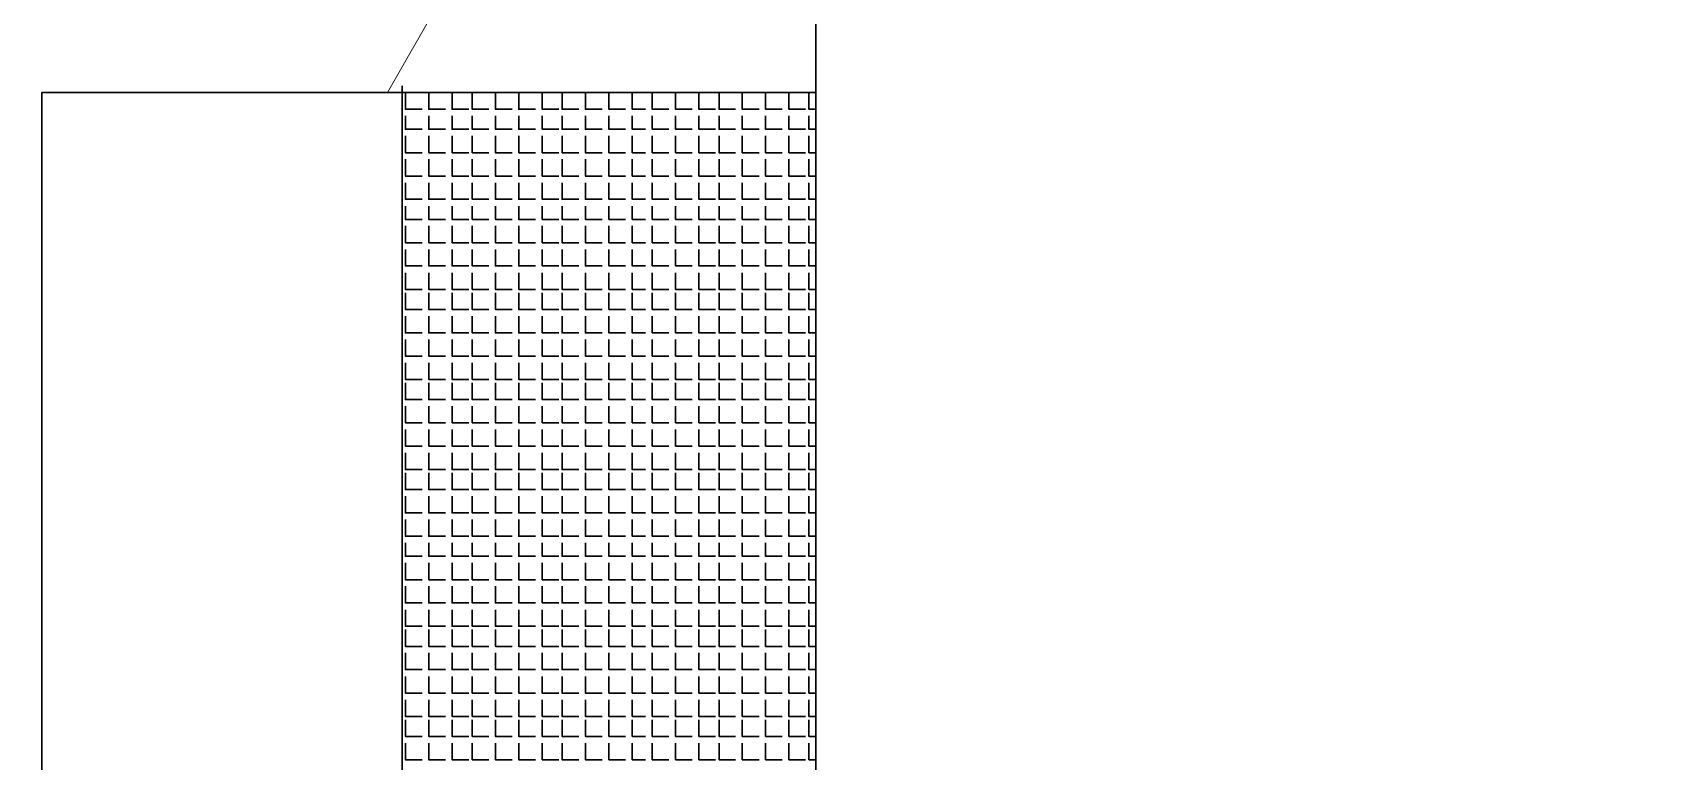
# Model space of a CAD drawing. Extents: x 69141456 to 70100388, y -33501327 to -33101377.
# Drawn here: x 69291635 to 69292672, y -33448650 to -33448186 of the extents above; entities that cross this region are included whole.
import ezdxf

# ---------------------------------------------------------------- set-up
doc = ezdxf.new("R2010")
doc.units = 0
doc.header["$LTSCALE"] = 100
for name, color, linetype in [('PDF _СС. Текст', 7, 'Continuous'), ('PDF _СС_ЗВ_Оборудование', 1, 'Continuous'), ('PDF _СС_Схема', 7, 'Continuous'), ('PDF _СС_ЭЧС_Оборудование', 1, 'Continuous')]:
    doc.layers.add(name, color=color, linetype=linetype)

msp = doc.modelspace()

# ---------------------------------------------------------------- linework, layer by layer
at = {"layer": 'PDF _СС. Текст', "lineweight": 0}
msp.add_lwpolyline([(69291860.8, -33448224.1), (69292847.8, -33446501.4), (69292858.4, -33446501.4), (69294261.3, -33446501.4)], dxfattribs=at)
at = {"layer": 'PDF _СС_ЗВ_Оборудование', "lineweight": 30}
msp.add_lwpolyline([(69291870, -33449099.9), (69291870, -33448219.9)], dxfattribs=at)
at = {"layer": 'PDF _СС_Схема', "lineweight": 30}
msp.add_lwpolyline([(69291106.9, -33425583.9), (69292133.6, -33425583.9), (69292133.6, -33473370.2), (69291106.9, -33473370.2)], close=True, dxfattribs=at)
at = {"layer": 'PDF _СС_ЭЧС_Оборудование', "lineweight": 30}
msp.add_lwpolyline([(69292133.6, -33448224.1), (69291640.4, -33448224.1), (69291640.4, -33449099.9), (69292133.6, -33449099.9)], close=True, dxfattribs=at)
for points in [[(69291872.1, -33448224.1), (69291872.1, -33448234.7), (69291882.8, -33448234.7)], [(69291887, -33448224.1), (69291887, -33448234.7), (69291897.6, -33448234.7)], [(69291901.9, -33448224.1), (69291901.9, -33448234.7), (69291912.5, -33448234.7)], [(69291914.7, -33448224.1), (69291914.7, -33448234.7), (69291925.3, -33448234.7)], [(69291929.5, -33448224.1), (69291929.5, -33448234.7), (69291940.2, -33448234.7)], [(69291944.4, -33448224.1), (69291944.4, -33448234.7), (69291955, -33448234.7)], [(69291959.3, -33448224.1), (69291959.3, -33448234.7), (69291969.9, -33448234.7)], [(69291972, -33448224.1), (69291972, -33448234.7), (69291982.7, -33448234.7)], [(69291986.9, -33448224.1), (69291986.9, -33448234.7), (69291997.6, -33448234.7)], [(69292001.8, -33448224.1), (69292001.8, -33448234.7), (69292012.4, -33448234.7)], [(69292016.7, -33448224.1), (69292016.7, -33448234.7), (69292025.2, -33448234.7)], [(69292029.4, -33448224.1), (69292029.4, -33448234.7), (69292040.1, -33448234.7)], [(69292044.3, -33448224.1), (69292044.3, -33448234.7), (69292054.9, -33448234.7)], [(69292059.2, -33448224.1), (69292059.2, -33448234.7), (69292069.8, -33448234.7)], [(69292072, -33448224.1), (69292072, -33448234.7), (69292082.6, -33448234.7)], [(69292086.8, -33448224.1), (69292086.8, -33448234.7), (69292097.5, -33448234.7)], [(69292101.7, -33448224.1), (69292101.7, -33448234.7), (69292112.3, -33448234.7)], [(69292116.6, -33448224.1), (69292116.6, -33448234.7), (69292127.2, -33448234.7)], [(69292129.3, -33448224.1), (69292129.3, -33448234.7), (69292133.6, -33448234.7)], [(69291872.1, -33448239), (69291872.1, -33448247.5), (69291882.8, -33448247.5)], [(69291887, -33448239), (69291887, -33448247.5), (69291897.6, -33448247.5)], [(69291901.9, -33448239), (69291901.9, -33448247.5), (69291912.5, -33448247.5)], [(69291914.7, -33448239), (69291914.7, -33448247.5), (69291925.3, -33448247.5)], [(69291929.5, -33448239), (69291929.5, -33448247.5), (69291940.2, -33448247.5)], [(69291944.4, -33448239), (69291944.4, -33448247.5), (69291955, -33448247.5)], [(69291959.3, -33448239), (69291959.3, -33448247.5), (69291969.9, -33448247.5)], [(69291972, -33448239), (69291972, -33448247.5), (69291982.7, -33448247.5)], [(69291986.9, -33448239), (69291986.9, -33448247.5), (69291997.6, -33448247.5)], [(69292001.8, -33448239), (69292001.8, -33448247.5), (69292012.4, -33448247.5)], [(69292016.7, -33448239), (69292016.7, -33448247.5), (69292025.2, -33448247.5)], [(69292029.4, -33448239), (69292029.4, -33448247.5), (69292040.1, -33448247.5)], [(69292044.3, -33448239), (69292044.3, -33448247.5), (69292054.9, -33448247.5)], [(69292059.2, -33448239), (69292059.2, -33448247.5), (69292069.8, -33448247.5)], [(69292072, -33448239), (69292072, -33448247.5), (69292082.6, -33448247.5)], [(69292086.8, -33448239), (69292086.8, -33448247.5), (69292097.5, -33448247.5)], [(69292101.7, -33448239), (69292101.7, -33448247.5), (69292112.3, -33448247.5)], [(69292116.6, -33448239), (69292116.6, -33448247.5), (69292127.2, -33448247.5)], [(69292129.3, -33448239), (69292129.3, -33448247.5), (69292133.6, -33448247.5)], [(69291872.1, -33448251.7), (69291872.1, -33448262.4), (69291882.8, -33448262.4)], [(69291887, -33448251.7), (69291887, -33448262.4), (69291897.6, -33448262.4)], [(69291901.9, -33448251.7), (69291901.9, -33448262.4), (69291912.5, -33448262.4)], [(69291914.7, -33448251.7), (69291914.7, -33448262.4), (69291925.3, -33448262.4)], [(69291929.5, -33448251.7), (69291929.5, -33448262.4), (69291940.2, -33448262.4)], [(69291944.4, -33448251.7), (69291944.4, -33448262.4), (69291955, -33448262.4)], [(69291959.3, -33448251.7), (69291959.3, -33448262.4), (69291969.9, -33448262.4)], [(69291972, -33448251.7), (69291972, -33448262.4), (69291982.7, -33448262.4)], [(69291986.9, -33448251.7), (69291986.9, -33448262.4), (69291997.6, -33448262.4)], [(69292001.8, -33448251.7), (69292001.8, -33448262.4), (69292012.4, -33448262.4)], [(69292016.7, -33448251.7), (69292016.7, -33448262.4), (69292025.2, -33448262.4)], [(69292029.4, -33448251.7), (69292029.4, -33448262.4), (69292040.1, -33448262.4)], [(69292044.3, -33448251.7), (69292044.3, -33448262.4), (69292054.9, -33448262.4)], [(69292059.2, -33448251.7), (69292059.2, -33448262.4), (69292069.8, -33448262.4)], [(69292072, -33448251.7), (69292072, -33448262.4), (69292082.6, -33448262.4)], [(69292086.8, -33448251.7), (69292086.8, -33448262.4), (69292097.5, -33448262.4)], [(69292101.7, -33448251.7), (69292101.7, -33448262.4), (69292112.3, -33448262.4)], [(69292116.6, -33448251.7), (69292116.6, -33448262.4), (69292127.2, -33448262.4)], [(69292129.3, -33448251.7), (69292129.3, -33448262.4), (69292133.6, -33448262.4)], [(69291872.1, -33448266.6), (69291872.1, -33448277.3), (69291882.8, -33448277.3)], [(69291887, -33448266.6), (69291887, -33448277.3), (69291897.6, -33448277.3)], [(69291901.9, -33448266.6), (69291901.9, -33448277.3), (69291912.5, -33448277.3)], [(69291914.7, -33448266.6), (69291914.7, -33448277.3), (69291925.3, -33448277.3)], [(69291929.5, -33448266.6), (69291929.5, -33448277.3), (69291940.2, -33448277.3)], [(69291944.4, -33448266.6), (69291944.4, -33448277.3), (69291955, -33448277.3)], [(69291959.3, -33448266.6), (69291959.3, -33448277.3), (69291969.9, -33448277.3)], [(69291972, -33448266.6), (69291972, -33448277.3), (69291982.7, -33448277.3)], [(69291986.9, -33448266.6), (69291986.9, -33448277.3), (69291997.6, -33448277.3)], [(69292001.8, -33448266.6), (69292001.8, -33448277.3), (69292012.4, -33448277.3)], [(69292016.7, -33448266.6), (69292016.7, -33448277.3), (69292025.2, -33448277.3)], [(69292029.4, -33448266.6), (69292029.4, -33448277.3), (69292040.1, -33448277.3)], [(69292044.3, -33448266.6), (69292044.3, -33448277.3), (69292054.9, -33448277.3)], [(69292059.2, -33448266.6), (69292059.2, -33448277.3), (69292069.8, -33448277.3)], [(69292072, -33448266.6), (69292072, -33448277.3), (69292082.6, -33448277.3)], [(69292086.8, -33448266.6), (69292086.8, -33448277.3), (69292097.5, -33448277.3)], [(69292101.7, -33448266.6), (69292101.7, -33448277.3), (69292112.3, -33448277.3)], [(69292116.6, -33448266.6), (69292116.6, -33448277.3), (69292127.2, -33448277.3)], [(69292129.3, -33448266.6), (69292129.3, -33448277.3), (69292133.6, -33448277.3)], [(69291872.1, -33448281.5), (69291872.1, -33448292.1), (69291882.8, -33448292.1)], [(69291887, -33448281.5), (69291887, -33448292.1), (69291897.6, -33448292.1)], [(69291901.9, -33448281.5), (69291901.9, -33448292.1), (69291912.5, -33448292.1)], [(69291914.7, -33448281.5), (69291914.7, -33448292.1), (69291925.3, -33448292.1)], [(69291929.5, -33448281.5), (69291929.5, -33448292.1), (69291940.2, -33448292.1)], [(69291944.4, -33448281.5), (69291944.4, -33448292.1), (69291955, -33448292.1)], [(69291959.3, -33448281.5), (69291959.3, -33448292.1), (69291969.9, -33448292.1)], [(69291972, -33448281.5), (69291972, -33448292.1), (69291982.7, -33448292.1)], [(69291986.9, -33448281.5), (69291986.9, -33448292.1), (69291997.6, -33448292.1)], [(69292001.8, -33448281.5), (69292001.8, -33448292.1), (69292012.4, -33448292.1)], [(69292016.7, -33448281.5), (69292016.7, -33448292.1), (69292025.2, -33448292.1)], [(69292029.4, -33448281.5), (69292029.4, -33448292.1), (69292040.1, -33448292.1)], [(69292044.3, -33448281.5), (69292044.3, -33448292.1), (69292054.9, -33448292.1)], [(69292059.2, -33448281.5), (69292059.2, -33448292.1), (69292069.8, -33448292.1)], [(69292072, -33448281.5), (69292072, -33448292.1), (69292082.6, -33448292.1)], [(69292086.8, -33448281.5), (69292086.8, -33448292.1), (69292097.5, -33448292.1)], [(69292101.7, -33448281.5), (69292101.7, -33448292.1), (69292112.3, -33448292.1)], [(69292116.6, -33448281.5), (69292116.6, -33448292.1), (69292127.2, -33448292.1)], [(69292129.3, -33448281.5), (69292129.3, -33448292.1), (69292133.6, -33448292.1)], [(69291872.1, -33448296.4), (69291872.1, -33448304.9), (69291882.8, -33448304.9)], [(69291887, -33448296.4), (69291887, -33448304.9), (69291897.6, -33448304.9)], [(69291901.9, -33448296.4), (69291901.9, -33448304.9), (69291912.5, -33448304.9)], [(69291914.7, -33448296.4), (69291914.7, -33448304.9), (69291925.3, -33448304.9)], [(69291929.5, -33448296.4), (69291929.5, -33448304.9), (69291940.2, -33448304.9)], [(69291944.4, -33448296.4), (69291944.4, -33448304.9), (69291955, -33448304.9)], [(69291959.3, -33448296.4), (69291959.3, -33448304.9), (69291969.9, -33448304.9)], [(69291972, -33448296.4), (69291972, -33448304.9), (69291982.7, -33448304.9)], [(69291986.9, -33448296.4), (69291986.9, -33448304.9), (69291997.6, -33448304.9)], [(69292001.8, -33448296.4), (69292001.8, -33448304.9), (69292012.4, -33448304.9)], [(69292016.7, -33448296.4), (69292016.7, -33448304.9), (69292025.2, -33448304.9)], [(69292029.4, -33448296.4), (69292029.4, -33448304.9), (69292040.1, -33448304.9)], [(69292044.3, -33448296.4), (69292044.3, -33448304.9), (69292054.9, -33448304.9)], [(69292059.2, -33448296.4), (69292059.2, -33448304.9), (69292069.8, -33448304.9)], [(69292072, -33448296.4), (69292072, -33448304.9), (69292082.6, -33448304.9)], [(69292086.8, -33448296.4), (69292086.8, -33448304.9), (69292097.5, -33448304.9)], [(69292101.7, -33448296.4), (69292101.7, -33448304.9), (69292112.3, -33448304.9)], [(69292116.6, -33448296.4), (69292116.6, -33448304.9), (69292127.2, -33448304.9)], [(69292129.3, -33448296.4), (69292129.3, -33448304.9), (69292133.6, -33448304.9)], [(69291872.1, -33448309.1), (69291872.1, -33448319.8), (69291882.8, -33448319.8)], [(69291887, -33448309.1), (69291887, -33448319.8), (69291897.6, -33448319.8)], [(69291901.9, -33448309.1), (69291901.9, -33448319.8), (69291912.5, -33448319.8)], [(69291914.7, -33448309.1), (69291914.7, -33448319.8), (69291925.3, -33448319.8)], [(69291929.5, -33448309.1), (69291929.5, -33448319.8), (69291940.2, -33448319.8)], [(69291944.4, -33448309.1), (69291944.4, -33448319.8), (69291955, -33448319.8)], [(69291959.3, -33448309.1), (69291959.3, -33448319.8), (69291969.9, -33448319.8)], [(69291972, -33448309.1), (69291972, -33448319.8), (69291982.7, -33448319.8)], [(69291986.9, -33448309.1), (69291986.9, -33448319.8), (69291997.6, -33448319.8)], [(69292001.8, -33448309.1), (69292001.8, -33448319.8), (69292012.4, -33448319.8)], [(69292016.7, -33448309.1), (69292016.7, -33448319.8), (69292025.2, -33448319.8)], [(69292029.4, -33448309.1), (69292029.4, -33448319.8), (69292040.1, -33448319.8)], [(69292044.3, -33448309.1), (69292044.3, -33448319.8), (69292054.9, -33448319.8)], [(69292059.2, -33448309.1), (69292059.2, -33448319.8), (69292069.8, -33448319.8)], [(69292072, -33448309.1), (69292072, -33448319.8), (69292082.6, -33448319.8)], [(69292086.8, -33448309.1), (69292086.8, -33448319.8), (69292097.5, -33448319.8)], [(69292101.7, -33448309.1), (69292101.7, -33448319.8), (69292112.3, -33448319.8)], [(69292116.6, -33448309.1), (69292116.6, -33448319.8), (69292127.2, -33448319.8)], [(69292129.3, -33448309.1), (69292129.3, -33448319.8), (69292133.6, -33448319.8)], [(69291872.1, -33448324), (69291872.1, -33448334.6), (69291882.8, -33448334.6)], [(69291887, -33448324), (69291887, -33448334.6), (69291897.6, -33448334.6)], [(69291901.9, -33448324), (69291901.9, -33448334.6), (69291912.5, -33448334.6)], [(69291914.7, -33448324), (69291914.7, -33448334.6), (69291925.3, -33448334.6)], [(69291929.5, -33448324), (69291929.5, -33448334.6), (69291940.2, -33448334.6)], [(69291944.4, -33448324), (69291944.4, -33448334.6), (69291955, -33448334.6)], [(69291959.3, -33448324), (69291959.3, -33448334.6), (69291969.9, -33448334.6)], [(69291972, -33448324), (69291972, -33448334.6), (69291982.7, -33448334.6)], [(69291986.9, -33448324), (69291986.9, -33448334.6), (69291997.6, -33448334.6)], [(69292001.8, -33448324), (69292001.8, -33448334.6), (69292012.4, -33448334.6)], [(69292016.7, -33448324), (69292016.7, -33448334.6), (69292025.2, -33448334.6)], [(69292029.4, -33448324), (69292029.4, -33448334.6), (69292040.1, -33448334.6)], [(69292044.3, -33448324), (69292044.3, -33448334.6), (69292054.9, -33448334.6)], [(69292059.2, -33448324), (69292059.2, -33448334.6), (69292069.8, -33448334.6)], [(69292072, -33448324), (69292072, -33448334.6), (69292082.6, -33448334.6)], [(69292086.8, -33448324), (69292086.8, -33448334.6), (69292097.5, -33448334.6)], [(69292101.7, -33448324), (69292101.7, -33448334.6), (69292112.3, -33448334.6)], [(69292116.6, -33448324), (69292116.6, -33448334.6), (69292127.2, -33448334.6)], [(69292129.3, -33448324), (69292129.3, -33448334.6), (69292133.6, -33448334.6)], [(69291872.1, -33448338.9), (69291872.1, -33448349.5), (69291882.8, -33448349.5)], [(69291887, -33448338.9), (69291887, -33448349.5), (69291897.6, -33448349.5)], [(69291901.9, -33448338.9), (69291901.9, -33448349.5), (69291912.5, -33448349.5)], [(69291914.7, -33448338.9), (69291914.7, -33448349.5), (69291925.3, -33448349.5)], [(69291929.5, -33448338.9), (69291929.5, -33448349.5), (69291940.2, -33448349.5)], [(69291944.4, -33448338.9), (69291944.4, -33448349.5), (69291955, -33448349.5)], [(69291959.3, -33448338.9), (69291959.3, -33448349.5), (69291969.9, -33448349.5)], [(69291972, -33448338.9), (69291972, -33448349.5), (69291982.7, -33448349.5)], [(69291986.9, -33448338.9), (69291986.9, -33448349.5), (69291997.6, -33448349.5)], [(69292001.8, -33448338.9), (69292001.8, -33448349.5), (69292012.4, -33448349.5)], [(69292016.7, -33448338.9), (69292016.7, -33448349.5), (69292025.2, -33448349.5)], [(69292029.4, -33448338.9), (69292029.4, -33448349.5), (69292040.1, -33448349.5)], [(69292044.3, -33448338.9), (69292044.3, -33448349.5), (69292054.9, -33448349.5)], [(69292059.2, -33448338.9), (69292059.2, -33448349.5), (69292069.8, -33448349.5)], [(69292072, -33448338.9), (69292072, -33448349.5), (69292082.6, -33448349.5)], [(69292086.8, -33448338.9), (69292086.8, -33448349.5), (69292097.5, -33448349.5)], [(69292101.7, -33448338.9), (69292101.7, -33448349.5), (69292112.3, -33448349.5)], [(69292116.6, -33448338.9), (69292116.6, -33448349.5), (69292127.2, -33448349.5)], [(69292129.3, -33448338.9), (69292129.3, -33448349.5), (69292133.6, -33448349.5)], [(69291872.1, -33448351.6), (69291872.1, -33448362.3), (69291882.8, -33448362.3)], [(69291887, -33448351.6), (69291887, -33448362.3), (69291897.6, -33448362.3)], [(69291901.9, -33448351.6), (69291901.9, -33448362.3), (69291912.5, -33448362.3)], [(69291914.7, -33448351.6), (69291914.7, -33448362.3), (69291925.3, -33448362.3)], [(69291929.5, -33448351.6), (69291929.5, -33448362.3), (69291940.2, -33448362.3)], [(69291944.4, -33448351.6), (69291944.4, -33448362.3), (69291955, -33448362.3)], [(69291959.3, -33448351.6), (69291959.3, -33448362.3), (69291969.9, -33448362.3)], [(69291972, -33448351.6), (69291972, -33448362.3), (69291982.7, -33448362.3)], [(69291986.9, -33448351.6), (69291986.9, -33448362.3), (69291997.6, -33448362.3)], [(69292001.8, -33448351.6), (69292001.8, -33448362.3), (69292012.4, -33448362.3)], [(69292016.7, -33448351.6), (69292016.7, -33448362.3), (69292025.2, -33448362.3)], [(69292029.4, -33448351.6), (69292029.4, -33448362.3), (69292040.1, -33448362.3)], [(69292044.3, -33448351.6), (69292044.3, -33448362.3), (69292054.9, -33448362.3)], [(69292059.2, -33448351.6), (69292059.2, -33448362.3), (69292069.8, -33448362.3)], [(69292072, -33448351.6), (69292072, -33448362.3), (69292082.6, -33448362.3)], [(69292086.8, -33448351.6), (69292086.8, -33448362.3), (69292097.5, -33448362.3)], [(69292101.7, -33448351.6), (69292101.7, -33448362.3), (69292112.3, -33448362.3)], [(69292116.6, -33448351.6), (69292116.6, -33448362.3), (69292127.2, -33448362.3)], [(69292129.3, -33448351.6), (69292129.3, -33448362.3), (69292133.6, -33448362.3)], [(69291872.1, -33448366.5), (69291872.1, -33448377.2), (69291882.8, -33448377.2)], [(69291887, -33448366.5), (69291887, -33448377.2), (69291897.6, -33448377.2)], [(69291901.9, -33448366.5), (69291901.9, -33448377.2), (69291912.5, -33448377.2)], [(69291914.7, -33448366.5), (69291914.7, -33448377.2), (69291925.3, -33448377.2)], [(69291929.5, -33448366.5), (69291929.5, -33448377.2), (69291940.2, -33448377.2)], [(69291944.4, -33448366.5), (69291944.4, -33448377.2), (69291955, -33448377.2)], [(69291959.3, -33448366.5), (69291959.3, -33448377.2), (69291969.9, -33448377.2)], [(69291972, -33448366.5), (69291972, -33448377.2), (69291982.7, -33448377.2)], [(69291986.9, -33448366.5), (69291986.9, -33448377.2), (69291997.6, -33448377.2)], [(69292001.8, -33448366.5), (69292001.8, -33448377.2), (69292012.4, -33448377.2)], [(69292016.7, -33448366.5), (69292016.7, -33448377.2), (69292025.2, -33448377.2)], [(69292029.4, -33448366.5), (69292029.4, -33448377.2), (69292040.1, -33448377.2)], [(69292044.3, -33448366.5), (69292044.3, -33448377.2), (69292054.9, -33448377.2)], [(69292059.2, -33448366.5), (69292059.2, -33448377.2), (69292069.8, -33448377.2)], [(69292072, -33448366.5), (69292072, -33448377.2), (69292082.6, -33448377.2)], [(69292086.8, -33448366.5), (69292086.8, -33448377.2), (69292097.5, -33448377.2)], [(69292101.7, -33448366.5), (69292101.7, -33448377.2), (69292112.3, -33448377.2)], [(69292116.6, -33448366.5), (69292116.6, -33448377.2), (69292127.2, -33448377.2)], [(69292129.3, -33448366.5), (69292129.3, -33448377.2), (69292133.6, -33448377.2)], [(69291872.1, -33448381.4), (69291872.1, -33448392), (69291882.8, -33448392)], [(69291887, -33448381.4), (69291887, -33448392), (69291897.6, -33448392)], [(69291901.9, -33448381.4), (69291901.9, -33448392), (69291912.5, -33448392)], [(69291914.7, -33448381.4), (69291914.7, -33448392), (69291925.3, -33448392)], [(69291929.5, -33448381.4), (69291929.5, -33448392), (69291940.2, -33448392)], [(69291944.4, -33448381.4), (69291944.4, -33448392), (69291955, -33448392)], [(69291959.3, -33448381.4), (69291959.3, -33448392), (69291969.9, -33448392)], [(69291972, -33448381.4), (69291972, -33448392), (69291982.7, -33448392)], [(69291986.9, -33448381.4), (69291986.9, -33448392), (69291997.6, -33448392)], [(69292001.8, -33448381.4), (69292001.8, -33448392), (69292012.4, -33448392)], [(69292016.7, -33448381.4), (69292016.7, -33448392), (69292025.2, -33448392)], [(69292029.4, -33448381.4), (69292029.4, -33448392), (69292040.1, -33448392)], [(69292044.3, -33448381.4), (69292044.3, -33448392), (69292054.9, -33448392)], [(69292059.2, -33448381.4), (69292059.2, -33448392), (69292069.8, -33448392)], [(69292072, -33448381.4), (69292072, -33448392), (69292082.6, -33448392)], [(69292086.8, -33448381.4), (69292086.8, -33448392), (69292097.5, -33448392)], [(69292101.7, -33448381.4), (69292101.7, -33448392), (69292112.3, -33448392)], [(69292116.6, -33448381.4), (69292116.6, -33448392), (69292127.2, -33448392)], [(69292129.3, -33448381.4), (69292129.3, -33448392), (69292133.6, -33448392)], [(69291872.1, -33448396.3), (69291872.1, -33448406.9), (69291882.8, -33448406.9)], [(69291887, -33448396.3), (69291887, -33448406.9), (69291897.6, -33448406.9)], [(69291901.9, -33448396.3), (69291901.9, -33448406.9), (69291912.5, -33448406.9)], [(69291914.7, -33448396.3), (69291914.7, -33448406.9), (69291925.3, -33448406.9)], [(69291929.5, -33448396.3), (69291929.5, -33448406.9), (69291940.2, -33448406.9)], [(69291944.4, -33448396.3), (69291944.4, -33448406.9), (69291955, -33448406.9)], [(69291959.3, -33448396.3), (69291959.3, -33448406.9), (69291969.9, -33448406.9)], [(69291972, -33448396.3), (69291972, -33448406.9), (69291982.7, -33448406.9)], [(69291986.9, -33448396.3), (69291986.9, -33448406.9), (69291997.6, -33448406.9)], [(69292001.8, -33448396.3), (69292001.8, -33448406.9), (69292012.4, -33448406.9)], [(69292016.7, -33448396.3), (69292016.7, -33448406.9), (69292025.2, -33448406.9)], [(69292029.4, -33448396.3), (69292029.4, -33448406.9), (69292040.1, -33448406.9)], [(69292044.3, -33448396.3), (69292044.3, -33448406.9), (69292054.9, -33448406.9)], [(69292059.2, -33448396.3), (69292059.2, -33448406.9), (69292069.8, -33448406.9)], [(69292072, -33448396.3), (69292072, -33448406.9), (69292082.6, -33448406.9)], [(69292086.8, -33448396.3), (69292086.8, -33448406.9), (69292097.5, -33448406.9)], [(69292101.7, -33448396.3), (69292101.7, -33448406.9), (69292112.3, -33448406.9)], [(69292116.6, -33448396.3), (69292116.6, -33448406.9), (69292127.2, -33448406.9)], [(69292129.3, -33448396.3), (69292129.3, -33448406.9), (69292133.6, -33448406.9)], [(69291872.1, -33448409), (69291872.1, -33448419.7), (69291882.8, -33448419.7)], [(69291887, -33448409), (69291887, -33448419.7), (69291897.6, -33448419.7)], [(69291901.9, -33448409), (69291901.9, -33448419.7), (69291912.5, -33448419.7)], [(69291914.7, -33448409), (69291914.7, -33448419.7), (69291925.3, -33448419.7)], [(69291929.5, -33448409), (69291929.5, -33448419.7), (69291940.2, -33448419.7)], [(69291944.4, -33448409), (69291944.4, -33448419.7), (69291955, -33448419.7)], [(69291959.3, -33448409), (69291959.3, -33448419.7), (69291969.9, -33448419.7)], [(69291972, -33448409), (69291972, -33448419.7), (69291982.7, -33448419.7)], [(69291986.9, -33448409), (69291986.9, -33448419.7), (69291997.6, -33448419.7)], [(69292001.8, -33448409), (69292001.8, -33448419.7), (69292012.4, -33448419.7)], [(69292016.7, -33448409), (69292016.7, -33448419.7), (69292025.2, -33448419.7)], [(69292029.4, -33448409), (69292029.4, -33448419.7), (69292040.1, -33448419.7)], [(69292044.3, -33448409), (69292044.3, -33448419.7), (69292054.9, -33448419.7)], [(69292059.2, -33448409), (69292059.2, -33448419.7), (69292069.8, -33448419.7)], [(69292072, -33448409), (69292072, -33448419.7), (69292082.6, -33448419.7)], [(69292086.8, -33448409), (69292086.8, -33448419.7), (69292097.5, -33448419.7)], [(69292101.7, -33448409), (69292101.7, -33448419.7), (69292112.3, -33448419.7)], [(69292116.6, -33448409), (69292116.6, -33448419.7), (69292127.2, -33448419.7)], [(69292129.3, -33448409), (69292129.3, -33448419.7), (69292133.6, -33448419.7)], [(69291872.1, -33448423.9), (69291872.1, -33448434.5), (69291882.8, -33448434.5)], [(69291887, -33448423.9), (69291887, -33448434.5), (69291897.6, -33448434.5)], [(69291901.9, -33448423.9), (69291901.9, -33448434.5), (69291912.5, -33448434.5)], [(69291914.7, -33448423.9), (69291914.7, -33448434.5), (69291925.3, -33448434.5)], [(69291929.5, -33448423.9), (69291929.5, -33448434.5), (69291940.2, -33448434.5)], [(69291944.4, -33448423.9), (69291944.4, -33448434.5), (69291955, -33448434.5)], [(69291959.3, -33448423.9), (69291959.3, -33448434.5), (69291969.9, -33448434.5)], [(69291972, -33448423.9), (69291972, -33448434.5), (69291982.7, -33448434.5)], [(69291986.9, -33448423.9), (69291986.9, -33448434.5), (69291997.6, -33448434.5)], [(69292001.8, -33448423.9), (69292001.8, -33448434.5), (69292012.4, -33448434.5)], [(69292016.7, -33448423.9), (69292016.7, -33448434.5), (69292025.2, -33448434.5)], [(69292029.4, -33448423.9), (69292029.4, -33448434.5), (69292040.1, -33448434.5)], [(69292044.3, -33448423.9), (69292044.3, -33448434.5), (69292054.9, -33448434.5)], [(69292059.2, -33448423.9), (69292059.2, -33448434.5), (69292069.8, -33448434.5)], [(69292072, -33448423.9), (69292072, -33448434.5), (69292082.6, -33448434.5)], [(69292086.8, -33448423.9), (69292086.8, -33448434.5), (69292097.5, -33448434.5)], [(69292101.7, -33448423.9), (69292101.7, -33448434.5), (69292112.3, -33448434.5)], [(69292116.6, -33448423.9), (69292116.6, -33448434.5), (69292127.2, -33448434.5)], [(69292129.3, -33448423.9), (69292129.3, -33448434.5), (69292133.6, -33448434.5)], [(69291872.1, -33448438.8), (69291872.1, -33448449.4), (69291882.8, -33448449.4)], [(69291887, -33448438.8), (69291887, -33448449.4), (69291897.6, -33448449.4)], [(69291901.9, -33448438.8), (69291901.9, -33448449.4), (69291912.5, -33448449.4)], [(69291914.7, -33448438.8), (69291914.7, -33448449.4), (69291925.3, -33448449.4)], [(69291929.5, -33448438.8), (69291929.5, -33448449.4), (69291940.2, -33448449.4)], [(69291944.4, -33448438.8), (69291944.4, -33448449.4), (69291955, -33448449.4)], [(69291959.3, -33448438.8), (69291959.3, -33448449.4), (69291969.9, -33448449.4)], [(69291972, -33448438.8), (69291972, -33448449.4), (69291982.7, -33448449.4)], [(69291986.9, -33448438.8), (69291986.9, -33448449.4), (69291997.6, -33448449.4)], [(69292001.8, -33448438.8), (69292001.8, -33448449.4), (69292012.4, -33448449.4)], [(69292016.7, -33448438.8), (69292016.7, -33448449.4), (69292025.2, -33448449.4)], [(69292029.4, -33448438.8), (69292029.4, -33448449.4), (69292040.1, -33448449.4)], [(69292044.3, -33448438.8), (69292044.3, -33448449.4), (69292054.9, -33448449.4)], [(69292059.2, -33448438.8), (69292059.2, -33448449.4), (69292069.8, -33448449.4)], [(69292072, -33448438.8), (69292072, -33448449.4), (69292082.6, -33448449.4)], [(69292086.8, -33448438.8), (69292086.8, -33448449.4), (69292097.5, -33448449.4)], [(69292101.7, -33448438.8), (69292101.7, -33448449.4), (69292112.3, -33448449.4)], [(69292116.6, -33448438.8), (69292116.6, -33448449.4), (69292127.2, -33448449.4)], [(69292129.3, -33448438.8), (69292129.3, -33448449.4), (69292133.6, -33448449.4)], [(69291872.1, -33448453.7), (69291872.1, -33448464.3), (69291882.8, -33448464.3)], [(69291887, -33448453.7), (69291887, -33448464.3), (69291897.6, -33448464.3)], [(69291901.9, -33448453.7), (69291901.9, -33448464.3), (69291912.5, -33448464.3)], [(69291914.7, -33448453.7), (69291914.7, -33448464.3), (69291925.3, -33448464.3)], [(69291929.5, -33448453.7), (69291929.5, -33448464.3), (69291940.2, -33448464.3)], [(69291944.4, -33448453.7), (69291944.4, -33448464.3), (69291955, -33448464.3)], [(69291959.3, -33448453.7), (69291959.3, -33448464.3), (69291969.9, -33448464.3)], [(69291972, -33448453.7), (69291972, -33448464.3), (69291982.7, -33448464.3)], [(69291986.9, -33448453.7), (69291986.9, -33448464.3), (69291997.6, -33448464.3)], [(69292001.8, -33448453.7), (69292001.8, -33448464.3), (69292012.4, -33448464.3)], [(69292016.7, -33448453.7), (69292016.7, -33448464.3), (69292025.2, -33448464.3)], [(69292029.4, -33448453.7), (69292029.4, -33448464.3), (69292040.1, -33448464.3)], [(69292044.3, -33448453.7), (69292044.3, -33448464.3), (69292054.9, -33448464.3)], [(69292059.2, -33448453.7), (69292059.2, -33448464.3), (69292069.8, -33448464.3)], [(69292072, -33448453.7), (69292072, -33448464.3), (69292082.6, -33448464.3)], [(69292086.8, -33448453.7), (69292086.8, -33448464.3), (69292097.5, -33448464.3)], [(69292101.7, -33448453.7), (69292101.7, -33448464.3), (69292112.3, -33448464.3)], [(69292116.6, -33448453.7), (69292116.6, -33448464.3), (69292127.2, -33448464.3)], [(69292129.3, -33448453.7), (69292129.3, -33448464.3), (69292133.6, -33448464.3)], [(69291872.1, -33448466.4), (69291872.1, -33448477.1), (69291882.8, -33448477.1)], [(69291887, -33448466.4), (69291887, -33448477.1), (69291897.6, -33448477.1)], [(69291901.9, -33448466.4), (69291901.9, -33448477.1), (69291912.5, -33448477.1)], [(69291914.7, -33448466.4), (69291914.7, -33448477.1), (69291925.3, -33448477.1)], [(69291929.5, -33448466.4), (69291929.5, -33448477.1), (69291940.2, -33448477.1)], [(69291944.4, -33448466.4), (69291944.4, -33448477.1), (69291955, -33448477.1)], [(69291959.3, -33448466.4), (69291959.3, -33448477.1), (69291969.9, -33448477.1)], [(69291972, -33448466.4), (69291972, -33448477.1), (69291982.7, -33448477.1)], [(69291986.9, -33448466.4), (69291986.9, -33448477.1), (69291997.6, -33448477.1)], [(69292001.8, -33448466.4), (69292001.8, -33448477.1), (69292012.4, -33448477.1)], [(69292016.7, -33448466.4), (69292016.7, -33448477.1), (69292025.2, -33448477.1)], [(69292029.4, -33448466.4), (69292029.4, -33448477.1), (69292040.1, -33448477.1)], [(69292044.3, -33448466.4), (69292044.3, -33448477.1), (69292054.9, -33448477.1)], [(69292059.2, -33448466.4), (69292059.2, -33448477.1), (69292069.8, -33448477.1)], [(69292072, -33448466.4), (69292072, -33448477.1), (69292082.6, -33448477.1)], [(69292086.8, -33448466.4), (69292086.8, -33448477.1), (69292097.5, -33448477.1)], [(69292101.7, -33448466.4), (69292101.7, -33448477.1), (69292112.3, -33448477.1)], [(69292116.6, -33448466.4), (69292116.6, -33448477.1), (69292127.2, -33448477.1)], [(69292129.3, -33448466.4), (69292129.3, -33448477.1), (69292133.6, -33448477.1)], [(69291872.1, -33448481.3), (69291872.1, -33448491.9), (69291882.8, -33448491.9)], [(69291887, -33448481.3), (69291887, -33448491.9), (69291897.6, -33448491.9)], [(69291901.9, -33448481.3), (69291901.9, -33448491.9), (69291912.5, -33448491.9)], [(69291914.7, -33448481.3), (69291914.7, -33448491.9), (69291925.3, -33448491.9)], [(69291929.5, -33448481.3), (69291929.5, -33448491.9), (69291940.2, -33448491.9)], [(69291944.4, -33448481.3), (69291944.4, -33448491.9), (69291955, -33448491.9)], [(69291959.3, -33448481.3), (69291959.3, -33448491.9), (69291969.9, -33448491.9)], [(69291972, -33448481.3), (69291972, -33448491.9), (69291982.7, -33448491.9)], [(69291986.9, -33448481.3), (69291986.9, -33448491.9), (69291997.6, -33448491.9)], [(69292001.8, -33448481.3), (69292001.8, -33448491.9), (69292012.4, -33448491.9)], [(69292016.7, -33448481.3), (69292016.7, -33448491.9), (69292025.2, -33448491.9)], [(69292029.4, -33448481.3), (69292029.4, -33448491.9), (69292040.1, -33448491.9)], [(69292044.3, -33448481.3), (69292044.3, -33448491.9), (69292054.9, -33448491.9)], [(69292059.2, -33448481.3), (69292059.2, -33448491.9), (69292069.8, -33448491.9)], [(69292072, -33448481.3), (69292072, -33448491.9), (69292082.6, -33448491.9)], [(69292086.8, -33448481.3), (69292086.8, -33448491.9), (69292097.5, -33448491.9)], [(69292101.7, -33448481.3), (69292101.7, -33448491.9), (69292112.3, -33448491.9)], [(69292116.6, -33448481.3), (69292116.6, -33448491.9), (69292127.2, -33448491.9)], [(69292129.3, -33448481.3), (69292129.3, -33448491.9), (69292133.6, -33448491.9)], [(69291872.1, -33448496.2), (69291872.1, -33448506.8), (69291882.8, -33448506.8)], [(69291887, -33448496.2), (69291887, -33448506.8), (69291897.6, -33448506.8)], [(69291901.9, -33448496.2), (69291901.9, -33448506.8), (69291912.5, -33448506.8)], [(69291914.7, -33448496.2), (69291914.7, -33448506.8), (69291925.3, -33448506.8)], [(69291929.5, -33448496.2), (69291929.5, -33448506.8), (69291940.2, -33448506.8)], [(69291944.4, -33448496.2), (69291944.4, -33448506.8), (69291955, -33448506.8)], [(69291959.3, -33448496.2), (69291959.3, -33448506.8), (69291969.9, -33448506.8)], [(69291972, -33448496.2), (69291972, -33448506.8), (69291982.7, -33448506.8)], [(69291986.9, -33448496.2), (69291986.9, -33448506.8), (69291997.6, -33448506.8)], [(69292001.8, -33448496.2), (69292001.8, -33448506.8), (69292012.4, -33448506.8)], [(69292016.7, -33448496.2), (69292016.7, -33448506.8), (69292025.2, -33448506.8)], [(69292029.4, -33448496.2), (69292029.4, -33448506.8), (69292040.1, -33448506.8)], [(69292044.3, -33448496.2), (69292044.3, -33448506.8), (69292054.9, -33448506.8)], [(69292059.2, -33448496.2), (69292059.2, -33448506.8), (69292069.8, -33448506.8)], [(69292072, -33448496.2), (69292072, -33448506.8), (69292082.6, -33448506.8)], [(69292086.8, -33448496.2), (69292086.8, -33448506.8), (69292097.5, -33448506.8)], [(69292101.7, -33448496.2), (69292101.7, -33448506.8), (69292112.3, -33448506.8)], [(69292116.6, -33448496.2), (69292116.6, -33448506.8), (69292127.2, -33448506.8)], [(69292129.3, -33448496.2), (69292129.3, -33448506.8), (69292133.6, -33448506.8)], [(69291872.1, -33448511.1), (69291872.1, -33448519.6), (69291882.8, -33448519.6)], [(69291887, -33448511.1), (69291887, -33448519.6), (69291897.6, -33448519.6)], [(69291901.9, -33448511.1), (69291901.9, -33448519.6), (69291912.5, -33448519.6)], [(69291914.7, -33448511.1), (69291914.7, -33448519.6), (69291925.3, -33448519.6)], [(69291929.5, -33448511.1), (69291929.5, -33448519.6), (69291940.2, -33448519.6)], [(69291944.4, -33448511.1), (69291944.4, -33448519.6), (69291955, -33448519.6)], [(69291959.3, -33448511.1), (69291959.3, -33448519.6), (69291969.9, -33448519.6)], [(69291972, -33448511.1), (69291972, -33448519.6), (69291982.7, -33448519.6)], [(69291986.9, -33448511.1), (69291986.9, -33448519.6), (69291997.6, -33448519.6)], [(69292001.8, -33448511.1), (69292001.8, -33448519.6), (69292012.4, -33448519.6)], [(69292016.7, -33448511.1), (69292016.7, -33448519.6), (69292025.2, -33448519.6)], [(69292029.4, -33448511.1), (69292029.4, -33448519.6), (69292040.1, -33448519.6)], [(69292044.3, -33448511.1), (69292044.3, -33448519.6), (69292054.9, -33448519.6)], [(69292059.2, -33448511.1), (69292059.2, -33448519.6), (69292069.8, -33448519.6)], [(69292072, -33448511.1), (69292072, -33448519.6), (69292082.6, -33448519.6)], [(69292086.8, -33448511.1), (69292086.8, -33448519.6), (69292097.5, -33448519.6)], [(69292101.7, -33448511.1), (69292101.7, -33448519.6), (69292112.3, -33448519.6)], [(69292116.6, -33448511.1), (69292116.6, -33448519.6), (69292127.2, -33448519.6)], [(69292129.3, -33448511.1), (69292129.3, -33448519.6), (69292133.6, -33448519.6)], [(69291872.1, -33448523.8), (69291872.1, -33448534.5), (69291882.8, -33448534.5)], [(69291887, -33448523.8), (69291887, -33448534.5), (69291897.6, -33448534.5)], [(69291901.9, -33448523.8), (69291901.9, -33448534.5), (69291912.5, -33448534.5)], [(69291914.7, -33448523.8), (69291914.7, -33448534.5), (69291925.3, -33448534.5)], [(69291929.5, -33448523.8), (69291929.5, -33448534.5), (69291940.2, -33448534.5)], [(69291944.4, -33448523.8), (69291944.4, -33448534.5), (69291955, -33448534.5)], [(69291959.3, -33448523.8), (69291959.3, -33448534.5), (69291969.9, -33448534.5)], [(69291972, -33448523.8), (69291972, -33448534.5), (69291982.7, -33448534.5)], [(69291986.9, -33448523.8), (69291986.9, -33448534.5), (69291997.6, -33448534.5)], [(69292001.8, -33448523.8), (69292001.8, -33448534.5), (69292012.4, -33448534.5)], [(69292016.7, -33448523.8), (69292016.7, -33448534.5), (69292025.2, -33448534.5)], [(69292029.4, -33448523.8), (69292029.4, -33448534.5), (69292040.1, -33448534.5)], [(69292044.3, -33448523.8), (69292044.3, -33448534.5), (69292054.9, -33448534.5)], [(69292059.2, -33448523.8), (69292059.2, -33448534.5), (69292069.8, -33448534.5)], [(69292072, -33448523.8), (69292072, -33448534.5), (69292082.6, -33448534.5)], [(69292086.8, -33448523.8), (69292086.8, -33448534.5), (69292097.5, -33448534.5)], [(69292101.7, -33448523.8), (69292101.7, -33448534.5), (69292112.3, -33448534.5)], [(69292116.6, -33448523.8), (69292116.6, -33448534.5), (69292127.2, -33448534.5)], [(69292129.3, -33448523.8), (69292129.3, -33448534.5), (69292133.6, -33448534.5)], [(69291872.1, -33448538.7), (69291872.1, -33448549.3), (69291882.8, -33448549.3)], [(69291887, -33448538.7), (69291887, -33448549.3), (69291897.6, -33448549.3)], [(69291901.9, -33448538.7), (69291901.9, -33448549.3), (69291912.5, -33448549.3)], [(69291914.7, -33448538.7), (69291914.7, -33448549.3), (69291925.3, -33448549.3)], [(69291929.5, -33448538.7), (69291929.5, -33448549.3), (69291940.2, -33448549.3)], [(69291944.4, -33448538.7), (69291944.4, -33448549.3), (69291955, -33448549.3)], [(69291959.3, -33448538.7), (69291959.3, -33448549.3), (69291969.9, -33448549.3)], [(69291972, -33448538.7), (69291972, -33448549.3), (69291982.7, -33448549.3)], [(69291986.9, -33448538.7), (69291986.9, -33448549.3), (69291997.6, -33448549.3)], [(69292001.8, -33448538.7), (69292001.8, -33448549.3), (69292012.4, -33448549.3)], [(69292016.7, -33448538.7), (69292016.7, -33448549.3), (69292025.2, -33448549.3)], [(69292029.4, -33448538.7), (69292029.4, -33448549.3), (69292040.1, -33448549.3)], [(69292044.3, -33448538.7), (69292044.3, -33448549.3), (69292054.9, -33448549.3)], [(69292059.2, -33448538.7), (69292059.2, -33448549.3), (69292069.8, -33448549.3)], [(69292072, -33448538.7), (69292072, -33448549.3), (69292082.6, -33448549.3)], [(69292086.8, -33448538.7), (69292086.8, -33448549.3), (69292097.5, -33448549.3)], [(69292101.7, -33448538.7), (69292101.7, -33448549.3), (69292112.3, -33448549.3)], [(69292116.6, -33448538.7), (69292116.6, -33448549.3), (69292127.2, -33448549.3)], [(69292129.3, -33448538.7), (69292129.3, -33448549.3), (69292133.6, -33448549.3)], [(69291872.1, -33448553.6), (69291872.1, -33448564.2), (69291882.8, -33448564.2)], [(69291887, -33448553.6), (69291887, -33448564.2), (69291897.6, -33448564.2)], [(69291901.9, -33448553.6), (69291901.9, -33448564.2), (69291912.5, -33448564.2)], [(69291914.7, -33448553.6), (69291914.7, -33448564.2), (69291925.3, -33448564.2)], [(69291929.5, -33448553.6), (69291929.5, -33448564.2), (69291940.2, -33448564.2)], [(69291944.4, -33448553.6), (69291944.4, -33448564.2), (69291955, -33448564.2)], [(69291959.3, -33448553.6), (69291959.3, -33448564.2), (69291969.9, -33448564.2)], [(69291972, -33448553.6), (69291972, -33448564.2), (69291982.7, -33448564.2)], [(69291986.9, -33448553.6), (69291986.9, -33448564.2), (69291997.6, -33448564.2)], [(69292001.8, -33448553.6), (69292001.8, -33448564.2), (69292012.4, -33448564.2)], [(69292016.7, -33448553.6), (69292016.7, -33448564.2), (69292025.2, -33448564.2)], [(69292029.4, -33448553.6), (69292029.4, -33448564.2), (69292040.1, -33448564.2)], [(69292044.3, -33448553.6), (69292044.3, -33448564.2), (69292054.9, -33448564.2)], [(69292059.2, -33448553.6), (69292059.2, -33448564.2), (69292069.8, -33448564.2)], [(69292072, -33448553.6), (69292072, -33448564.2), (69292082.6, -33448564.2)], [(69292086.8, -33448553.6), (69292086.8, -33448564.2), (69292097.5, -33448564.2)], [(69292101.7, -33448553.6), (69292101.7, -33448564.2), (69292112.3, -33448564.2)], [(69292116.6, -33448553.6), (69292116.6, -33448564.2), (69292127.2, -33448564.2)], [(69292129.3, -33448553.6), (69292129.3, -33448564.2), (69292133.6, -33448564.2)], [(69291872.1, -33448566.3), (69291872.1, -33448577), (69291882.8, -33448577)], [(69291887, -33448566.3), (69291887, -33448577), (69291897.6, -33448577)], [(69291901.9, -33448566.3), (69291901.9, -33448577), (69291912.5, -33448577)], [(69291914.7, -33448566.3), (69291914.7, -33448577), (69291925.3, -33448577)], [(69291929.5, -33448566.3), (69291929.5, -33448577), (69291940.2, -33448577)], [(69291944.4, -33448566.3), (69291944.4, -33448577), (69291955, -33448577)], [(69291959.3, -33448566.3), (69291959.3, -33448577), (69291969.9, -33448577)], [(69291972, -33448566.3), (69291972, -33448577), (69291982.7, -33448577)], [(69291986.9, -33448566.3), (69291986.9, -33448577), (69291997.6, -33448577)], [(69292001.8, -33448566.3), (69292001.8, -33448577), (69292012.4, -33448577)], [(69292016.7, -33448566.3), (69292016.7, -33448577), (69292025.2, -33448577)], [(69292029.4, -33448566.3), (69292029.4, -33448577), (69292040.1, -33448577)], [(69292044.3, -33448566.3), (69292044.3, -33448577), (69292054.9, -33448577)], [(69292059.2, -33448566.3), (69292059.2, -33448577), (69292069.8, -33448577)], [(69292072, -33448566.3), (69292072, -33448577), (69292082.6, -33448577)], [(69292086.8, -33448566.3), (69292086.8, -33448577), (69292097.5, -33448577)], [(69292101.7, -33448566.3), (69292101.7, -33448577), (69292112.3, -33448577)], [(69292116.6, -33448566.3), (69292116.6, -33448577), (69292127.2, -33448577)], [(69292129.3, -33448566.3), (69292129.3, -33448577), (69292133.6, -33448577)], [(69291872.1, -33448581.2), (69291872.1, -33448591.8), (69291882.8, -33448591.8)], [(69291887, -33448581.2), (69291887, -33448591.8), (69291897.6, -33448591.8)], [(69291901.9, -33448581.2), (69291901.9, -33448591.8), (69291912.5, -33448591.8)], [(69291914.7, -33448581.2), (69291914.7, -33448591.8), (69291925.3, -33448591.8)], [(69291929.5, -33448581.2), (69291929.5, -33448591.8), (69291940.2, -33448591.8)], [(69291944.4, -33448581.2), (69291944.4, -33448591.8), (69291955, -33448591.8)], [(69291959.3, -33448581.2), (69291959.3, -33448591.8), (69291969.9, -33448591.8)], [(69291972, -33448581.2), (69291972, -33448591.8), (69291982.7, -33448591.8)], [(69291986.9, -33448581.2), (69291986.9, -33448591.8), (69291997.6, -33448591.8)], [(69292001.8, -33448581.2), (69292001.8, -33448591.8), (69292012.4, -33448591.8)], [(69292016.7, -33448581.2), (69292016.7, -33448591.8), (69292025.2, -33448591.8)], [(69292029.4, -33448581.2), (69292029.4, -33448591.8), (69292040.1, -33448591.8)], [(69292044.3, -33448581.2), (69292044.3, -33448591.8), (69292054.9, -33448591.8)], [(69292059.2, -33448581.2), (69292059.2, -33448591.8), (69292069.8, -33448591.8)], [(69292072, -33448581.2), (69292072, -33448591.8), (69292082.6, -33448591.8)], [(69292086.8, -33448581.2), (69292086.8, -33448591.8), (69292097.5, -33448591.8)], [(69292101.7, -33448581.2), (69292101.7, -33448591.8), (69292112.3, -33448591.8)], [(69292116.6, -33448581.2), (69292116.6, -33448591.8), (69292127.2, -33448591.8)], [(69292129.3, -33448581.2), (69292129.3, -33448591.8), (69292133.6, -33448591.8)], [(69291872.1, -33448596.1), (69291872.1, -33448606.7), (69291882.8, -33448606.7)], [(69291887, -33448596.1), (69291887, -33448606.7), (69291897.6, -33448606.7)], [(69291901.9, -33448596.1), (69291901.9, -33448606.7), (69291912.5, -33448606.7)], [(69291914.7, -33448596.1), (69291914.7, -33448606.7), (69291925.3, -33448606.7)], [(69291929.5, -33448596.1), (69291929.5, -33448606.7), (69291940.2, -33448606.7)], [(69291944.4, -33448596.1), (69291944.4, -33448606.7), (69291955, -33448606.7)], [(69291959.3, -33448596.1), (69291959.3, -33448606.7), (69291969.9, -33448606.7)], [(69291972, -33448596.1), (69291972, -33448606.7), (69291982.7, -33448606.7)], [(69291986.9, -33448596.1), (69291986.9, -33448606.7), (69291997.6, -33448606.7)], [(69292001.8, -33448596.1), (69292001.8, -33448606.7), (69292012.4, -33448606.7)], [(69292016.7, -33448596.1), (69292016.7, -33448606.7), (69292025.2, -33448606.7)], [(69292029.4, -33448596.1), (69292029.4, -33448606.7), (69292040.1, -33448606.7)], [(69292044.3, -33448596.1), (69292044.3, -33448606.7), (69292054.9, -33448606.7)], [(69292059.2, -33448596.1), (69292059.2, -33448606.7), (69292069.8, -33448606.7)], [(69292072, -33448596.1), (69292072, -33448606.7), (69292082.6, -33448606.7)], [(69292086.8, -33448596.1), (69292086.8, -33448606.7), (69292097.5, -33448606.7)], [(69292101.7, -33448596.1), (69292101.7, -33448606.7), (69292112.3, -33448606.7)], [(69292116.6, -33448596.1), (69292116.6, -33448606.7), (69292127.2, -33448606.7)], [(69292129.3, -33448596.1), (69292129.3, -33448606.7), (69292133.6, -33448606.7)], [(69291872.1, -33448611), (69291872.1, -33448621.6), (69291882.8, -33448621.6)], [(69291887, -33448611), (69291887, -33448621.6), (69291897.6, -33448621.6)], [(69291901.9, -33448611), (69291901.9, -33448621.6), (69291912.5, -33448621.6)], [(69291914.7, -33448611), (69291914.7, -33448621.6), (69291925.3, -33448621.6)], [(69291929.5, -33448611), (69291929.5, -33448621.6), (69291940.2, -33448621.6)], [(69291944.4, -33448611), (69291944.4, -33448621.6), (69291955, -33448621.6)], [(69291959.3, -33448611), (69291959.3, -33448621.6), (69291969.9, -33448621.6)], [(69291972, -33448611), (69291972, -33448621.6), (69291982.7, -33448621.6)], [(69291986.9, -33448611), (69291986.9, -33448621.6), (69291997.6, -33448621.6)], [(69292001.8, -33448611), (69292001.8, -33448621.6), (69292012.4, -33448621.6)], [(69292016.7, -33448611), (69292016.7, -33448621.6), (69292025.2, -33448621.6)], [(69292029.4, -33448611), (69292029.4, -33448621.6), (69292040.1, -33448621.6)], [(69292044.3, -33448611), (69292044.3, -33448621.6), (69292054.9, -33448621.6)], [(69292059.2, -33448611), (69292059.2, -33448621.6), (69292069.8, -33448621.6)], [(69292072, -33448611), (69292072, -33448621.6), (69292082.6, -33448621.6)], [(69292086.8, -33448611), (69292086.8, -33448621.6), (69292097.5, -33448621.6)], [(69292101.7, -33448611), (69292101.7, -33448621.6), (69292112.3, -33448621.6)], [(69292116.6, -33448611), (69292116.6, -33448621.6), (69292127.2, -33448621.6)], [(69292129.3, -33448611), (69292129.3, -33448621.6), (69292133.6, -33448621.6)], [(69291872.1, -33448623.7), (69291872.1, -33448634.4), (69291882.8, -33448634.4)], [(69291887, -33448623.7), (69291887, -33448634.4), (69291897.6, -33448634.4)], [(69291901.9, -33448623.7), (69291901.9, -33448634.4), (69291912.5, -33448634.4)], [(69291914.7, -33448623.7), (69291914.7, -33448634.4), (69291925.3, -33448634.4)], [(69291929.5, -33448623.7), (69291929.5, -33448634.4), (69291940.2, -33448634.4)], [(69291944.4, -33448623.7), (69291944.4, -33448634.4), (69291955, -33448634.4)], [(69291959.3, -33448623.7), (69291959.3, -33448634.4), (69291969.9, -33448634.4)], [(69291972, -33448623.7), (69291972, -33448634.4), (69291982.7, -33448634.4)], [(69291986.9, -33448623.7), (69291986.9, -33448634.4), (69291997.6, -33448634.4)], [(69292001.8, -33448623.7), (69292001.8, -33448634.4), (69292012.4, -33448634.4)], [(69292016.7, -33448623.7), (69292016.7, -33448634.4), (69292025.2, -33448634.4)], [(69292029.4, -33448623.7), (69292029.4, -33448634.4), (69292040.1, -33448634.4)], [(69292044.3, -33448623.7), (69292044.3, -33448634.4), (69292054.9, -33448634.4)], [(69292059.2, -33448623.7), (69292059.2, -33448634.4), (69292069.8, -33448634.4)], [(69292072, -33448623.7), (69292072, -33448634.4), (69292082.6, -33448634.4)], [(69292086.8, -33448623.7), (69292086.8, -33448634.4), (69292097.5, -33448634.4)], [(69292101.7, -33448623.7), (69292101.7, -33448634.4), (69292112.3, -33448634.4)], [(69292116.6, -33448623.7), (69292116.6, -33448634.4), (69292127.2, -33448634.4)], [(69292129.3, -33448623.7), (69292129.3, -33448634.4), (69292133.6, -33448634.4)], [(69291872.1, -33448638.6), (69291872.1, -33448649.2), (69291882.8, -33448649.2)], [(69291887, -33448638.6), (69291887, -33448649.2), (69291897.6, -33448649.2)], [(69291901.9, -33448638.6), (69291901.9, -33448649.2), (69291912.5, -33448649.2)], [(69291914.7, -33448638.6), (69291914.7, -33448649.2), (69291925.3, -33448649.2)], [(69291929.5, -33448638.6), (69291929.5, -33448649.2), (69291940.2, -33448649.2)], [(69291944.4, -33448638.6), (69291944.4, -33448649.2), (69291955, -33448649.2)], [(69291959.3, -33448638.6), (69291959.3, -33448649.2), (69291969.9, -33448649.2)], [(69291972, -33448638.6), (69291972, -33448649.2), (69291982.7, -33448649.2)], [(69291986.9, -33448638.6), (69291986.9, -33448649.2), (69291997.6, -33448649.2)], [(69292001.8, -33448638.6), (69292001.8, -33448649.2), (69292012.4, -33448649.2)], [(69292016.7, -33448638.6), (69292016.7, -33448649.2), (69292025.2, -33448649.2)], [(69292029.4, -33448638.6), (69292029.4, -33448649.2), (69292040.1, -33448649.2)], [(69292044.3, -33448638.6), (69292044.3, -33448649.2), (69292054.9, -33448649.2)], [(69292059.2, -33448638.6), (69292059.2, -33448649.2), (69292069.8, -33448649.2)], [(69292072, -33448638.6), (69292072, -33448649.2), (69292082.6, -33448649.2)], [(69292086.8, -33448638.6), (69292086.8, -33448649.2), (69292097.5, -33448649.2)], [(69292101.7, -33448638.6), (69292101.7, -33448649.2), (69292112.3, -33448649.2)], [(69292116.6, -33448638.6), (69292116.6, -33448649.2), (69292127.2, -33448649.2)], [(69292129.3, -33448638.6), (69292129.3, -33448649.2), (69292133.6, -33448649.2)]]:
    msp.add_lwpolyline(points, dxfattribs=at)

doc.saveas('drawing.dxf')
